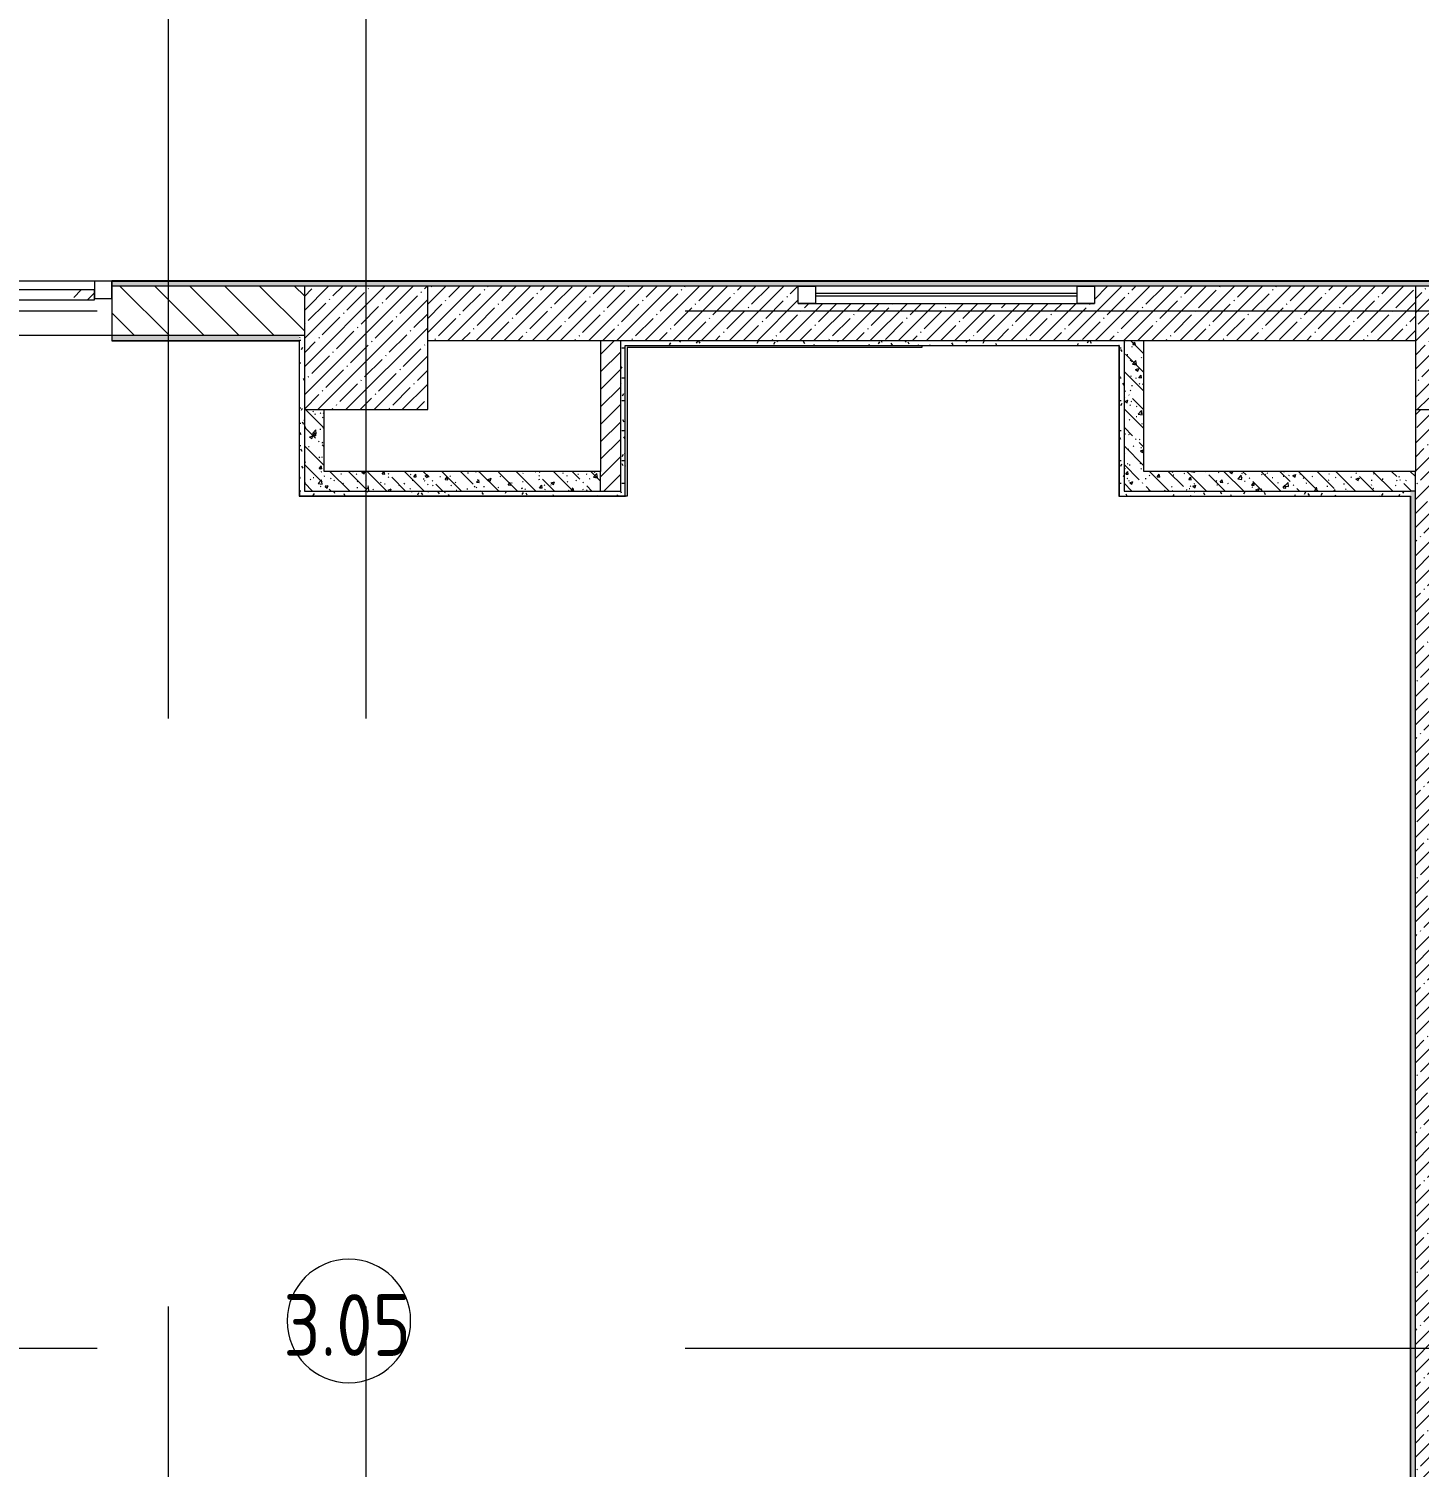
# Model space of a CAD drawing. Header units: millimetres. Extents: x -8624 to 200327, y -8553 to 29000.
# Drawn here: x 138144 to 143775, y 3118 to 8942 of the extents above; entities that cross this region are included whole.
import ezdxf

# ---------------------------------------------------------------- set-up
doc = ezdxf.new("R2010")
doc.units = ezdxf.units.MM
doc.linetypes.add('Осевая', pattern=[15875, 3175, -2381.25, 7937.5, -2381.25])
for name, color, linetype, lineweight in [('A-AREA-IDEN', 7, 'Continuous', 9), ('A-GLAZ-2', 7, 'Continuous', 9), ('A-GLAZ-CURT-2', 7, 'Continuous', 9), ('A-GLAZ-CWMG-3', 7, 'Continuous', 9), ('A-WALL-4', 7, 'Continuous', 13), ('I-WALL-5', 7, 'Continuous', 9), ('S-COLS-2', 7, 'Continuous', 9), ('Оси-2', 7, 'Осевая', 9)]:
    doc.layers.add(name, color=color, linetype=linetype, lineweight=lineweight)
doc.layers.add('I-WALL-6', color=7, linetype='Continuous', lineweight=9, true_color=0x787878)
doc.layers.add('I-WALL-7', color=9, linetype='Continuous', lineweight=9, true_color=0x808080)
doc.styles.add('GOST Common', font='GOST_Common.ttf', dxfattribs={"width": 0.9, "height": 250})
pattern_1 = [(45, (96349.85, 0), (-57.02463, 57.02463), []), (45, (96406.87, 0), (-57.02463, 57.02463), [100.806, -20.161, 3.353, -16.808])]
pattern_2 = [(135, (96349.85, 0), (-75.43415, -75.43415), [106.68, -17.78, 3.556, -17.78]), (135, (96349.85, 75.39), (-75.43415, -75.43415), []), (50, (96349.85, 0), (127.52922, -11.15758), [13.335, -146.685]), (355, (96349.85, 0), (-24.66966, 133.74002), [10.668, -117.348]), (100.451, (96360.48, -0.93), (102.85973, 122.58178), [11.333, -124.663]), (46.184, (96349.85, 35.56), (189.75516, -29.43036), [20.002, -220.027]), (96.636, (96365.66, 33.1), (166.1822, 173.1996), [17, -186.995]), (351.184, (96349.85, 35.56), (166.1839, 173.1976), [16.002, -176.022]), (21, (96367.63, 26.67), (106.13027, -71.58603), [13.335, -146.685]), (326, (96367.63, 26.67), (43.26188, 128.93175), [10.668, -117.348]), (71.451, (96376.47, 20.7), (149.39198, 57.34505), [11.333, -124.663]), (37.5, (96349.85, 0), (2.16223, 59.188357), [3.353, -112.573, 3.353, -115.773, -117.792]), (37.5, (96349.85, 0), (2.16223, 59.188357), [-235.052, 3.353, -114.44]), (7.5, (96349.85, 0), (46.77386, 70.12615), [3.353, -64.567, 3.353, -109.906, -44.894]), (7.5, (96349.85, 0), (46.77386, 70.12615), [-181.178, 3.353, -41.542]), (327.5, (96310.2, 0), (94.91367, -4.010093), [3.353, -41.097, 3.353, -135.331, -184.023]), (327.5, (96310.2, 0), (94.91367, -4.010093), [-183.134, 3.353, -180.67]), (317.5, (96292.42, 0), (103.69057, 17.79882), [3.353, -54.432, 3.353, -88.748, -130.683]), (317.5, (96292.42, 0), (103.69057, 17.79882), [-149.885, 3.353, -127.33])]
pattern_3 = [(0, (96349.85, 0), (121.92, 30.48), [10.058, -81.382, 10.058, -81.382, -487.68]), (0, (96349.85, 0), (121.92, 30.48), [-182.88, 10.058, -172.822, 10.058, -81.382, -213.36]), (0, (96349.85, 0), (121.92, 30.48), [-457.2, 10.058, -50.902, 10.058, -142.342]), (120, (96395.57, 15.24), (-87.356454, 90.345817), [10.058, -81.382, 10.058, -81.382, -487.68]), (120, (96395.57, 15.24), (-87.356454, 90.345817), [-182.88, 10.058, -172.822, 10.058, -81.382, -213.36]), (120, (96395.57, 15.24), (-87.356454, 90.345817), [-457.2, 10.058, -50.902, 10.058, -142.342]), (240, (96410.81, 76.2), (-34.563546, -120.825817), [10.058, -81.382, 10.058, -81.382, -487.68]), (240, (96410.81, 76.2), (-34.563546, -120.825817), [-182.88, 10.058, -172.822, 10.058, -81.382, -213.36]), (240, (96410.81, 76.2), (-34.563546, -120.825817), [-457.2, 10.058, -50.902, 10.058, -142.342])]

# ---------------------------------------------------------------- blocks, each defined once
blk = doc.blocks.new('BSC_Колонна _Прямоугольная - 500х500-V173-План зашивки приборов отопления в осях 3 этажа 12-23')
at = {"layer": 'S-COLS-2'}
h = blk.add_hatch(dxfattribs=at)
h.set_pattern_fill('FP_120', color=256, style=0, pattern_type=2)
h.set_pattern_definition([(45, (-43160, -7650), (-57.02463, 57.02463), []), (45, (-43102.975, -7650), (-57.02463, 57.02463), [100.806, -20.161, 3.353, -16.808])])
h.paths.add_polyline_path([(-250, -250), (250, -250), (250, 250), (-250, 250), (-250, -146.2)])
for p, q in [((250, 250), (-250, 250)), ((-250, 250), (-250, -250)), ((250, -250), (250, 250)), ((-250, -250), (250, -250))]:
    blk.add_line(p, q, dxfattribs=at)
blk = doc.blocks.new('BSC_Колонна _Прямоугольная - 500х500-V174-План зашивки приборов отопления в осях 3 этажа 12-23')
at = {"layer": 'S-COLS-2'}
h = blk.add_hatch(dxfattribs=at)
h.set_pattern_fill('FP_121', color=256, style=0, pattern_type=2)
h.set_pattern_definition([(45, (-47660, -7650), (-57.02463, 57.02463), []), (45, (-47602.975, -7650), (-57.02463, 57.02463), [100.806, -20.161, 3.353, -16.808])])
h.paths.add_polyline_path([(-250, -250), (250, -250), (250, 250), (-250, 250), (-250, -146.2)])
for p, q in [((250, 250), (-250, 250)), ((-250, 250), (-250, -250)), ((250, -250), (250, 250)), ((-250, -250), (250, -250))]:
    blk.add_line(p, q, dxfattribs=at)
blk = doc.blocks.new('Прямоугольный импост - 50 x 70 мм-31700031-План зашивки приборов отопления в осях 3 этажа 12-23')
at = {"layer": 'A-GLAZ-CWMG-3'}
for p, q in [((-70, 35), (0, 35)), ((-70, -35), (-70, 35)), ((0, 35), (0, -35)), ((0, -35), (-70, -35))]:
    blk.add_line(p, q, dxfattribs=at)
blk = doc.blocks.new('Системная панель - Стекло - 40мм-32257331-План зашивки приборов отопления в осях 3 этажа 12-23')
at = {"layer": 'A-GLAZ-CURT-2'}
h = blk.add_hatch(dxfattribs=at)
h.set_pattern_fill('FP_185', color=256, style=0, pattern_type=2)
h.set_pattern_definition([(45, (-41762.5, -7785), (-282.8427, 282.8427), [200, -600]), (45, (-41962.5, -7885), (-282.8427, 282.8427), [600, -200]), (45, (-41562.5, -7985), (-282.8427, 282.8427), [200, -600])])
h.paths.add_polyline_path([(397.5, -40), (397.5, 0), (-397.5, 0), (-397.5, -40)])
for p, q in [((397.5, 0), (-397.5, 0)), ((-397.5, 0), (-397.5, -40)), ((397.5, -40), (397.5, 0)), ((-397.5, -40), (397.5, -40))]:
    blk.add_line(p, q, dxfattribs=at)
blk = doc.blocks.new('Прямоугольный импост - 50 x 70 мм-31720914-План зашивки приборов отопления в осях 3 этажа 12-23')
at = {"layer": 'A-GLAZ-CWMG-3'}
blk.add_line((42060, 7920), (41265, 7920), dxfattribs=at)
blk = doc.blocks.new('120_Окно_СКБ_1Ст - 120_Окно_СКБ_1Ст 400х1200 EI30-24228621-План зашивки приборов отопления в осях 3 этажа 12-23')
at = {"layer": 'A-GLAZ-2'}
for p, q in [((-600, 40), (-600, 110)), ((-600, 110), (-530, 110)), ((600, 110), (-600, 110)), ((-530, 110), (-530, 40)), ((530, 80), (-530, 80)), ((530, 70), (-530, 70)), ((530, 40), (530, 110)), ((530, 110), (600, 110)), ((600, 110), (600, 40)), ((-530, 40), (-600, 40)), ((-600, 40), (600, 40)), ((600, 40), (530, 40))]:
    blk.add_line(p, q, dxfattribs=at)
blk = doc.blocks.new('Марка_Помещения - Номер-25198446-План зашивки приборов отопления в осях 3 этажа 12-23')
at = {"layer": 'A-AREA-IDEN'}
for start, end in [(360, 180), (180, 360)]:
    blk.add_arc((0, 0), 2.5, start, end, dxfattribs=at)

msp = doc.modelspace()

# ---------------------------------------------------------------- hatches: boundary and pattern name
at = {"layer": 'I-WALL-5'}
h = msp.add_hatch(dxfattribs=at)
h.set_pattern_fill('FP_139', color=256, style=0, pattern_type=2)
h.set_pattern_definition([(135, (96349.85, 0), (-70.71068, -70.71068), [])])
h.paths.add_polyline_path([(139239.8, 7700), (139259.8, 7700), (139259.8, 7900), (138479.8, 7900), (138479.8, 7700), (139000.1, 7700)])
h.paths.add_polyline_path([(135979.8, 7700), (135979.8, 7900), (135389.8, 7900), (135389.8, 7700), (135409.8, 7700)])
h = msp.add_hatch(dxfattribs=at)
h.set_pattern_fill('FP_135', color=256, style=0, pattern_type=2)
h.set_pattern_definition(pattern_1)
h.paths.add_polyline_path([(143759.8, 7680), (143759.8, 7900), (142459.8, 7900), (142459.8, 7830), (141259.8, 7830), (141259.8, 7900), (139759.8, 7900), (139759.8, 7680), (143362.3, 7680)])
h = msp.add_hatch(dxfattribs=at)
h.set_pattern_fill('FP_151', color=256, style=0, pattern_type=2)
h.set_pattern_definition([(45, (96349.85, 0), (-35.35534, 35.35534), [])])
h.paths.add_polyline_path([(140459.8, 7070), (140539.8, 7070), (140539.8, 7680), (140459.8, 7680), (140459.8, 7150)])
h = msp.add_hatch(dxfattribs=at)
h.set_pattern_fill('FP_135', color=256, style=0, pattern_type=2)
h.set_pattern_definition(pattern_1)
h.paths.add_polyline_path([(143907.5, 400), (143979.8, 400), (143979.8, 7400), (143759.8, 7400), (143759.8, 400)])
at = {"layer": 'I-WALL-6'}
h = msp.add_hatch(dxfattribs=at)
h.set_pattern_fill('FP_142', color=256, style=0, pattern_type=2)
h.set_pattern_definition(pattern_2)
h.paths.add_polyline_path([(142659.8, 7070), (142659.8, 7680), (142579.8, 7680), (142579.8, 7070)])
h = msp.add_hatch(dxfattribs=at)
h.set_pattern_fill('FP_142', color=256, style=0, pattern_type=2)
h.set_pattern_definition(pattern_2)
h.paths.add_polyline_path([(139339.8, 7150), (139339.8, 7400), (139259.8, 7400), (139259.8, 7150)])
h = msp.add_hatch(dxfattribs=at)
h.set_pattern_fill('FP_142', color=256, style=0, pattern_type=2)
h.set_pattern_definition(pattern_2)
h.paths.add_polyline_path([(140459.8, 7070), (140459.8, 7150), (139259.8, 7150), (139259.8, 7070), (140454.1, 7070)])
h = msp.add_hatch(dxfattribs=at)
h.set_pattern_fill('FP_142', color=256, style=0, pattern_type=2)
h.set_pattern_definition(pattern_2)
h.paths.add_polyline_path([(143739.8, 7070), (143759.8, 7070), (143759.8, 7150), (142659.8, 7150), (142659.8, 7070), (143362.3, 7070)])
at = {"layer": 'I-WALL-7'}
h = msp.add_hatch(dxfattribs=at)
h.set_pattern_fill('FP_183', color=256, style=0, pattern_type=2)
h.set_pattern_definition(pattern_3)
h.paths.add_polyline_path([(170449.8, 7900), (170449.8, 7920), (170054.8, 7920), (170054.8, 7908), (170109.8, 7908), (170109.8, 7900), (170262.3, 7900)])
h.paths.add_polyline_path([(168599.8, 7900), (168599.8, 7908), (168654.8, 7908), (168654.8, 7920), (168009.8, 7920), (168009.8, 7908), (168039.8, 7908), (168039.8, 7900), (168444.7, 7900)])
h.paths.add_polyline_path([(166627.1, 7900), (167029.8, 7900), (167029.8, 7908), (167059.8, 7908), (167059.8, 7920), (165709.8, 7920), (165709.8, 7908), (165739.8, 7908), (165739.8, 7900), (165900.1, 7900)])
h.paths.add_polyline_path([(164446, 7900), (164579.8, 7900), (164579.8, 7908), (164609.8, 7908), (164609.8, 7920), (163209.8, 7920), (163209.8, 7908), (163239.8, 7908), (163239.8, 7900), (163719, 7900)])
h.paths.add_polyline_path([(162229.8, 7900), (162229.8, 7908), (162259.8, 7908), (162259.8, 7920), (156819.8, 7920), (156819.8, 7900), (161759.8, 7900)])
h.paths.add_polyline_path([(154319.8, 7900), (154319.8, 7920), (147209.8, 7920), (147209.8, 7900), (153540.6, 7900)])
h.paths.add_polyline_path([(143979.8, 7900), (144709.8, 7900), (144709.8, 7920), (138479.8, 7920), (138479.8, 7900), (143759.8, 7900)])
h.paths.add_polyline_path([(135979.8, 7900), (135979.8, 7920), (135109.8, 7920), (135109.8, 7900), (135389.8, 7900)])
h = msp.add_hatch(dxfattribs=at)
h.set_pattern_fill('FP_183', color=256, style=0, pattern_type=2)
h.set_pattern_definition(pattern_3)
h.paths.add_polyline_path([(139239.8, 7680), (139239.8, 7700), (138479.8, 7700), (138479.8, 7680), (139000.1, 7680)])
h.paths.add_polyline_path([(135979.8, 7680), (135979.8, 7700), (135409.8, 7700), (135410.8, 7680)])
h = msp.add_hatch(dxfattribs=at)
h.set_pattern_fill('FP_183', color=256, style=0, pattern_type=2)
h.set_pattern_definition(pattern_3)
h.paths.add_polyline_path([(139259.8, 7070), (139259.8, 7700), (139239.8, 7700), (139239.8, 7070)])
h = msp.add_hatch(dxfattribs=at)
h.set_pattern_fill('FP_183', color=256, style=0, pattern_type=2)
h.set_pattern_definition(pattern_3)
h.paths.add_polyline_path([(142559.8, 7660), (142559.8, 7680), (140539.8, 7680), (140539.8, 7660), (141908.2, 7660)])
h = msp.add_hatch(dxfattribs=at)
h.set_pattern_fill('FP_183', color=256, style=0, pattern_type=2)
h.set_pattern_definition(pattern_3)
h.paths.add_polyline_path([(140559.8, 7050), (140559.8, 7660), (140539.8, 7660), (140539.8, 7050)])
h = msp.add_hatch(dxfattribs=at)
h.set_pattern_fill('FP_183', color=256, style=0, pattern_type=2)
h.set_pattern_definition(pattern_3)
h.paths.add_polyline_path([(142559.8, 7070), (142579.8, 7070), (142579.8, 7680), (142559.8, 7680), (142559.8, 7659)])
h = msp.add_hatch(dxfattribs=at)
h.set_pattern_fill('FP_183', color=256, style=0, pattern_type=2)
h.set_pattern_definition(pattern_3)
h.paths.add_polyline_path([(140539.8, 7050), (140539.8, 7070), (139239.8, 7070), (139239.8, 7050), (140454.1, 7050)])
h = msp.add_hatch(dxfattribs=at)
h.set_pattern_fill('FP_183', color=256, style=0, pattern_type=2)
h.set_pattern_definition(pattern_3)
h.paths.add_polyline_path([(143739.8, 7050), (143739.8, 7070), (142559.8, 7070), (142559.8, 7050), (143362.3, 7050)])
h = msp.add_hatch(dxfattribs=at)
h.set_pattern_fill('FP_183', color=256, style=0, pattern_type=2)
h.set_pattern_definition(pattern_3)
h.paths.add_polyline_path([(143739.8, 140), (143759.8, 140), (143759.8, 7070), (143739.8, 7070), (143739.8, 141)])

# ---------------------------------------------------------------- linework, layer by layer
at = {"layer": 'A-WALL-4'}
for p, q in [((141259.8, 7900), (139759.8, 7900)), ((143759.8, 7900), (142459.8, 7900)), ((139259.8, 7700), (138479.8, 7700)), ((139239.8, 7679), (139238.8, 7679)), ((139239.8, 7070), (139239.8, 7680)), ((140459.8, 7680), (142659.8, 7680)), ((140539.8, 7680), (140539.8, 7070)), ((142559.8, 7659), (142558.8, 7659)), ((142559.8, 7659), (142559.8, 7660)), ((139259.8, 7400), (139259.8, 7150)), ((140459.8, 7070), (140459.8, 7150)), ((143759.8, 400), (143759.8, 7150)), ((143759.8, 7070), (143739.8, 7070)), ((143739.8, 7050), (143739.8, 140))]:
    msp.add_line(p, q, dxfattribs=at)
at = {"layer": 'I-WALL-5'}
for p, q in [((138479.8, 7921), (138479.8, 7679)), ((144709.8, 7921), (138479.8, 7921)), ((138479.8, 7920), (144709.8, 7920)), ((139259.8, 7900), (138479.8, 7900)), ((138479.8, 7700), (135979.8, 7700)), ((138479.8, 7680), (139239.8, 7680)), ((138479.8, 7679), (139238.8, 7679)), ((139238.8, 7679), (139238.8, 7049)), ((139759.8, 7680), (140459.8, 7680)), ((140459.8, 7680), (140459.8, 7150)), ((140559.8, 7660), (142559.8, 7660)), ((140559.8, 7050), (140559.8, 7660)), ((141760.3, 7652), (140567.8, 7652)), ((140567.8, 7652), (140567.8, 7050)), ((141760.3, 7659), (142558.8, 7659)), ((141760.3, 7659), (141760.3, 7652)), ((142558.8, 7659), (142558.8, 7049)), ((142559.8, 7659), (142559.8, 7050)), ((142579.8, 7680), (142579.8, 7070)), ((142659.8, 7150), (142659.8, 7680)), ((142659.8, 7680), (143759.8, 7680)), ((139339.8, 7150), (139339.8, 7400)), ((143759.8, 7400), (143759.8, 7150)), ((139259.8, 7150), (139259.8, 7070)), ((140459.8, 7150), (139339.8, 7150)), ((143759.8, 7150), (142659.8, 7150)), ((139238.8, 7049), (140560.8, 7049)), ((139239.8, 7070), (139239.8, 7050)), ((140567.8, 7050), (139239.8, 7050)), ((139259.8, 7070), (140539.8, 7070)), ((140560.8, 7049), (140560.8, 7050)), ((142558.8, 7049), (143738.8, 7049)), ((142559.8, 7050), (143739.8, 7050)), ((142579.8, 7070), (143739.8, 7070)), ((143738.8, 7049), (143738.8, 140))]:
    msp.add_line(p, q, dxfattribs=at)
at = {"layer": 'Оси-2'}
for p, q in [((138709.8, 593.7), (138709.8, 24850)), ((139509.8, 593.7), (139509.8, 24850)), ((135246.3, 7800), (178599.8, 7800)), ((135246.3, 3600), (178599.8, 3600))]:
    msp.add_line(p, q, dxfattribs=at)

# ---------------------------------------------------------------- block references
at = {"layer": 'A-AREA-IDEN', "xscale": 99.99999999999993, "yscale": 99.99999999999993, "zscale": 99.99999999999993}
msp.add_blockref('Марка_Помещения - Номер-25198446-План зашивки приборов отопления в осях 3 этажа 12-23', (139440.4, 3710.1), dxfattribs=at)
at = {"layer": 'A-GLAZ-2'}
msp.add_blockref('120_Окно_СКБ_1Ст - 120_Окно_СКБ_1Ст 400х1200 EI30-24228621-План зашивки приборов отопления в осях 3 этажа 12-23', (141859.8, 7790), dxfattribs=at)
at = {"layer": 'A-GLAZ-CURT-2'}
msp.add_blockref('Системная панель - Стекло - 40мм-32257331-План зашивки приборов отопления в осях 3 этажа 12-23', (138012.3, 7885), dxfattribs=at)
at = {"layer": 'A-GLAZ-CWMG-3'}
msp.add_blockref('Прямоугольный импост - 50 x 70 мм-31720914-План зашивки приборов отопления в осях 3 этажа 12-23', (96349.8, 0), dxfattribs=at)
at = {"layer": 'A-GLAZ-CWMG-3', "extrusion": (0, 0, -1), "rotation": 180}
msp.add_blockref('Прямоугольный импост - 50 x 70 мм-31700031-План зашивки приборов отопления в осях 3 этажа 12-23', (-138479.8, 7885), dxfattribs=at)
at = {"layer": 'S-COLS-2'}
for name, p in [('BSC_Колонна _Прямоугольная - 500х500-V173-План зашивки приборов отопления в осях 3 этажа 12-23', (139509.8, 7650)), ('BSC_Колонна _Прямоугольная - 500х500-V174-План зашивки приборов отопления в осях 3 этажа 12-23', (144009.8, 7650))]:
    msp.add_blockref(name, p, dxfattribs=at)

# ---------------------------------------------------------------- texts
at = {"layer": 'A-AREA-IDEN', "insert": (139174.7, 3818.7), "char_height": 250, "width": 663.797, "attachment_point": 1, "style": 'GOST Common'}
msp.add_mtext('3.05', dxfattribs=at)

doc.saveas('drawing.dxf')
